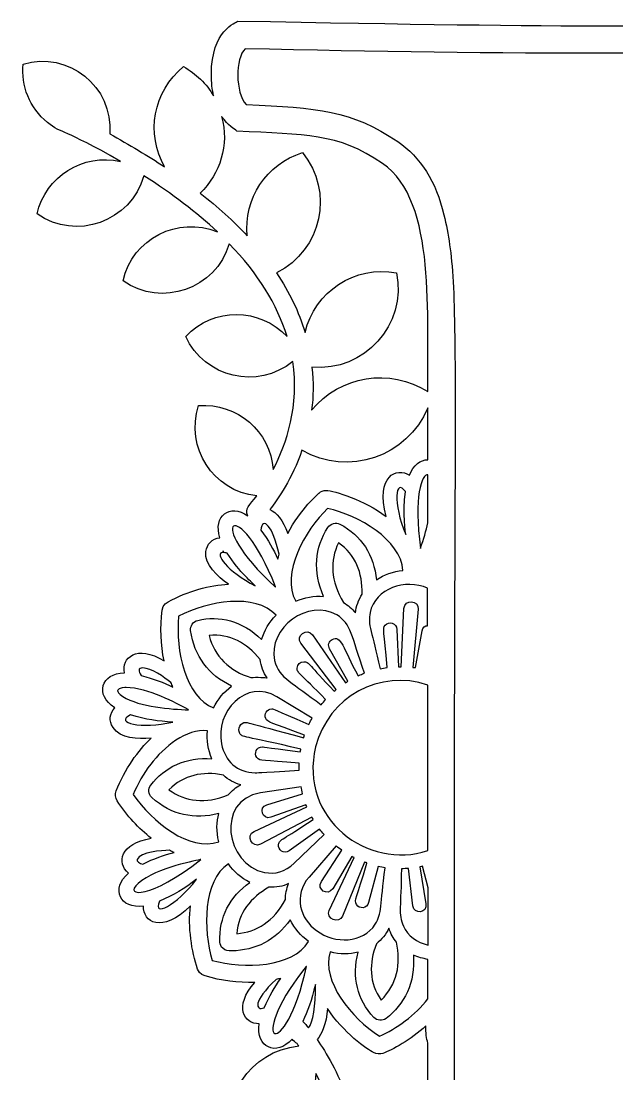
# Model space of a CAD drawing. Header units: millimetres. Extents: x -471 to 1551, y -2688 to 316.
# Drawn here: x 748.8 to 787.3, y -526.5 to -458.3 of the extents above; entities that cross this region are included whole.
import ezdxf

# ---------------------------------------------------------------- set-up
doc = ezdxf.new("R2010")
doc.units = ezdxf.units.MM
doc.header["$MEASUREMENT"] = 0
doc.layers.add('Layer 1', color=7, linetype='Continuous')

msp = doc.modelspace()

# ---------------------------------------------------------------- linework, layer by layer
at = {"layer": 'Layer 1', "color": 250}
for points, knots in [([(881.4824, -554.4514), (881.4824, -554.4514), (881.2981, -554.3407), (881.2981, -554.3407), (881.2981, -554.3407), (876.8565, -554.0643), (874.7924, -554.2117), (871.8989, -552.2397), (871.8989, -552.2397), (870.7747, -551.4657), (870.0375, -550.2493), (869.6137, -548.5169), (869.6137, -548.5169), (869.1714, -546.6555), (868.9502, -544.186), (868.9502, -541.1635), (868.9502, -541.1635), (869.1529, -477.9684), (868.4526, -476.0148), (869.6137, -471.2047), (869.6137, -471.2047), (870.0192, -469.4908), (870.7748, -468.2928), (871.8989, -467.5188), (871.8989, -467.5188), (874.8293, -465.5099), (876.9671, -465.6758), (881.3718, -465.4177), (881.3718, -465.4177), (881.4824, -465.2703), (882.9936, -464.57), (882.9936, -461.7871), (882.9936, -461.7871), (882.9936, -458.9305), (881.3902, -458.4698), (881.2796, -458.3592), (881.2796, -458.3592), (847.0005, -459.0042), (840.8082, -458.4513), (833.0493, -458.3592), (833.0493, -458.3592), (832.9387, -458.4698), (831.3353, -458.9305), (831.3353, -461.824), (831.3353, -461.824), (831.3353, -464.6805), (832.865, -465.2887), (832.9756, -465.4177), (832.9756, -465.4177), (837.325, -465.6757), (839.3706, -465.5099), (842.3931, -467.5371), (842.3931, -467.5371), (846.4108, -470.2463), (845.176, -477.5076), (845.3603, -502.0374), (845.3603, -502.0374), (845.3603, -502.0374), (826.6358, -502.0375), (826.6358, -502.0375), (826.6358, -502.0375), (825.2721, -499.7706), (822.268, -498.4437), (819.6142, -498.2225), (819.6142, -498.2225), (821.4756, -497.4669), (823.4107, -496.4901), (825.4564, -495.329), (825.4564, -495.329), (826.4147, -496.1031), (829.3635, -497.5221), (830.2481, -497.8724), (830.2481, -497.8724), (832.2938, -498.7201), (834.5975, -498.5358), (834.9477, -498.4621), (834.9477, -498.4621), (835.4637, -498.3515), (835.4084, -498.5174), (835.4453, -497.983), (835.4453, -497.983), (835.3716, -493.1729), (826.2305, -492.0671), (825.051, -494.168), (825.051, -494.168), (823.0237, -495.3475), (821.0702, -496.3243), (819.2272, -497.0799), (819.2272, -497.0799), (819.3562, -496.8587), (819.5221, -496.5639), (819.7249, -496.1953), (819.7249, -496.1953), (821.2914, -496.2321), (823.7425, -493.9653), (824.7009, -492.3619), (824.7009, -492.3619), (825.6224, -490.8323), (825.5671, -488.9709), (824.535, -487.1464), (824.535, -487.1464), (824.4982, -487.091), (824.4244, -487.0542), (824.3507, -487.0542), (824.3507, -487.0542), (822.3788, -487.1095), (820.5726, -487.8467), (819.5775, -489.5238), (819.5775, -489.5238), (818.6192, -491.1087), (817.7714, -494.2602), (818.6007, -495.5503), (818.6007, -495.5503), (817.8819, -496.656), (817.3843, -497.3563), (817.8451, -497.6143), (817.8451, -497.6143), (814.4356, -498.8491), (811.3763, -499.3283), (808.704, -499.0334), (808.704, -499.0334), (809.5333, -498.7201), (813.6431, -496.8772), (814.3066, -496.3796), (814.3066, -496.3796), (815.3202, -495.5686), (816.2417, -494.4997), (817.2922, -492.8779), (817.2922, -492.8779), (817.3475, -492.8042), (817.3475, -492.7121), (817.2922, -492.6383), (817.2922, -492.6383), (813.7353, -487.3674), (805.5525, -492.9885), (806.345, -497.8724), (806.345, -497.8724), (806.4003, -498.1672), (806.4925, -498.4253), (806.6215, -498.628), (806.6215, -498.628), (803.2488, -497.6512), (800.853, -495.2922), (799.4339, -492.2698), (799.4339, -492.2698), (800.6133, -492.7305), (805.4604, -492.2329), (806.6398, -492.0302), (806.6398, -492.0302), (809.349, -491.5878), (811.4868, -489.6528), (811.8001, -489.3026), (811.8001, -489.3026), (811.8001, -489.3026), (812.1134, -488.9893), (812.1134, -488.9893), (812.1134, -488.9893), (812.2977, -488.805), (812.0397, -488.5838), (811.9291, -488.3258), (811.9291, -488.3258), (808.5565, -483.0734), (800.042, -486.6119), (798.6966, -490.2609), (798.6966, -490.2609), (798.8625, -477.7288), (797.8305, -470.1726), (801.7191, -467.5004), (801.7191, -467.5004), (804.6678, -465.4731), (806.7504, -465.6574), (811.0998, -465.3994), (811.0998, -465.3994), (811.2104, -465.2704), (812.8322, -464.5332), (812.7769, -461.7503), (812.7769, -461.7503), (812.7216, -458.9121), (811.1366, -458.4514), (811.0261, -458.3408), (811.0261, -458.3408), (789.1502, -458.7462), (785.8512, -458.7646), (762.7958, -458.3408), (762.7958, -458.3408), (762.6852, -458.4514), (761.0818, -458.9121), (761.0818, -461.8056), (761.0818, -461.8056), (761.0818, -462.3032), (761.1371, -462.7823), (761.2293, -463.1878), (761.2293, -463.1878), (760.7685, -462.3953), (760.0867, -461.7319), (759.2757, -461.2896), (759.2757, -461.2896), (757.3038, -462.893), (756.843, -465.639), (758.0593, -467.7768), (758.0593, -467.7768), (756.972, -467.058), (755.7741, -466.3392), (754.5024, -465.6389), (754.5024, -465.6389), (754.742, -462.5796), (751.8301, -460.239), (748.8998, -461.1236), (748.8998, -461.1236), (748.7708, -462.5243), (749.3053, -463.9618), (750.4848, -464.9017), (750.4848, -464.9017), (751.4615, -465.6942), (751.4615, -465.2519), (755.2027, -467.4266), (755.2027, -467.4266), (752.7885, -466.8737), (750.3558, -468.3849), (749.8028, -470.8176), (749.8028, -470.8176), (752.3462, -472.5869), (755.8662, -471.3336), (756.714, -468.3481), (756.714, -468.3481), (758.5569, -469.5275), (760.1419, -470.7255), (761.4688, -471.9787), (761.4688, -471.9787), (758.9071, -470.9282), (755.9953, -472.4026), (755.3686, -475.1486), (755.3686, -475.1486), (757.875, -476.8994), (761.3583, -475.683), (762.2429, -472.7527), (762.2429, -472.7527), (764.1043, -474.6694), (765.3391, -476.6782), (765.9841, -478.7608), (765.9841, -478.7608), (764.2149, -476.8625), (761.2108, -476.8441), (759.4231, -478.7423), (759.4231, -478.7423), (760.6395, -481.4146), (764.0674, -482.2255), (766.3526, -480.3641), (766.3526, -480.3641), (766.7765, -483.2207), (765.9472, -485.6718), (765.081, -487.3489), (765.081, -487.3489), (764.8967, -484.8977), (762.7588, -483.0363), (760.2524, -483.2207), (760.2524, -483.2207), (759.3863, -485.9298), (761.1924, -488.7495), (764.0121, -489.0628), (764.0121, -489.0628), (763.5698, -489.671), (763.2012, -489.8922), (763.4408, -490.3529), (763.4408, -490.3529), (762.2797, -489.5236), (761.1739, -490.3714), (761.6347, -491.772), (761.6347, -491.772), (761.1187, -491.8273), (760.7869, -492.2143), (760.7316, -492.6566), (760.7316, -492.6566), (760.621, -493.5228), (761.4688, -494.2784), (762.1875, -494.776), (762.1875, -494.776), (760.9896, -494.8313), (759.5521, -495.2183), (758.2804, -495.9187), (758.2804, -495.9187), (758.262, -495.9371), (757.9303, -496.0661), (757.8934, -496.4531), (757.8934, -496.4531), (757.7644, -497.5589), (757.8013, -498.7015), (758.0224, -499.7336), (758.0224, -499.7336), (756.2532, -498.6463), (755.2396, -499.5493), (755.4607, -500.5077), (755.4607, -500.5077), (753.9495, -500.5261), (753.5072, -501.9452), (754.8341, -502.7745), (754.8341, -502.7745), (754.5023, -503.1247), (754.4286, -503.6223), (754.7235, -504.0462), (754.7235, -504.0462), (755.2026, -504.7833), (756.3084, -504.8018), (757.193, -504.7281), (757.193, -504.7281), (756.3453, -505.5206), (755.4791, -506.7553), (754.9262, -508.156), (754.9262, -508.156), (754.8525, -508.3587), (754.8709, -508.5984), (754.9815, -508.7827), (754.9815, -508.7827), (755.6081, -509.7594), (756.4006, -510.6072), (757.193, -511.2154), (757.193, -511.2154), (755.1842, -511.5287), (754.9262, -512.8372), (755.7187, -513.4638), (755.7187, -513.4638), (754.5576, -514.4774), (755.1657, -515.8228), (756.6954, -515.6016), (756.6954, -515.6016), (756.6401, -516.6153), (757.8565, -517.4446), (759.7363, -515.5832), (759.7363, -515.5832), (759.552, -516.9654), (759.81, -518.5135), (760.1786, -519.6746), (760.1786, -519.6746), (760.3076, -520.0432), (760.6578, -520.1169), (760.6762, -520.1169), (760.6762, -520.1169), (761.6899, -520.4302), (762.8325, -520.5777), (763.883, -520.5407), (763.883, -520.5407), (762.5192, -522.0888), (763.1827, -523.2499), (764.1779, -523.2131), (764.1779, -523.2131), (763.9383, -524.7427), (765.2836, -525.3693), (766.2973, -524.2083), (766.2973, -524.2083), (766.3894, -524.3189), (766.5, -524.4295), (766.629, -524.5032), (766.629, -524.5032), (766.6659, -524.5585), (766.7027, -524.5953), (766.7396, -524.6506), (766.7396, -524.6506), (763.5698, -524.9639), (761.5056, -528.1154), (762.4824, -531.1563), (762.4824, -531.1563), (765.3021, -531.359), (767.698, -529.2027), (767.8454, -526.4383), (767.8454, -526.4383), (768.8222, -528.3182), (769.799, -531.101), (769.3014, -534.3631), (769.3014, -534.3631), (766.7765, -532.2437), (762.9247, -533.1098), (761.5425, -536.1138), (761.5425, -536.1138), (763.5697, -538.2701), (766.9977, -538.1964), (768.9327, -535.9664), (768.9327, -535.9664), (768.2324, -538.3438), (766.8317, -540.6475), (764.6939, -542.8407), (764.6939, -542.8407), (763.754, -539.5418), (759.847, -538.1411), (757.0272, -540.1131), (757.0272, -540.1131), (757.7275, -543.2093), (761.1001, -544.868), (763.9752, -543.5594), (763.9752, -543.5594), (762.4639, -544.997), (760.6578, -546.3792), (758.5384, -547.7245), (758.5384, -547.7245), (757.6354, -544.3519), (753.6915, -542.9328), (750.8533, -544.9048), (750.8533, -544.9048), (751.4799, -547.7062), (754.3365, -549.3832), (757.0825, -548.6092), (757.0825, -548.6092), (755.9952, -549.2542), (754.8341, -549.8808), (753.5993, -550.489), (753.5993, -550.489), (751.2219, -551.0235), (749.6185, -553.235), (749.8397, -555.6677), (749.8397, -555.6677), (753.1386, -556.663), (756.3822, -554.009), (756.0689, -550.5812), (756.0689, -550.5812), (756.0689, -550.5812), (756.0689, -550.5812), (756.0689, -550.5812), (756.0689, -550.5812), (757.5248, -549.7887), (758.8702, -548.9778), (760.1234, -548.1485), (760.1234, -548.1485), (758.6674, -550.5443), (759.1651, -553.6773), (761.3766, -555.4834), (761.3766, -555.4834), (761.4872, -555.4281), (761.5978, -555.3544), (761.7084, -555.2991), (761.7084, -555.2991), (760.7685, -556.7367), (760.7316, -559.9619), (762.5193, -561.2335), (762.5193, -561.2335), (762.5193, -561.2335), (762.7589, -561.3993), (762.7589, -561.3993), (762.7589, -561.3993), (796.9275, -560.7543), (802.7696, -561.3072), (811.063, -561.3993), (811.063, -561.3993), (811.1736, -561.2703), (812.8322, -560.6253), (812.7769, -557.8424), (812.7769, -557.8424), (812.7216, -555.0964), (811.2103, -554.4697), (811.0998, -554.3407), (811.0998, -554.3407), (806.6582, -554.0643), (804.6494, -554.2301), (801.7376, -552.2397), (801.7376, -552.2397), (797.5172, -549.3463), (798.9179, -541.4031), (798.7151, -511.326), (798.7151, -511.326), (798.7151, -511.326), (813.8088, -511.326), (813.8088, -511.326), (813.8088, -511.326), (816.2784, -514.8276), (818.2872, -516.818), (822.268, -517.2235), (822.268, -517.2235), (822.3049, -517.2235), (822.3417, -517.2235), (822.3787, -517.205), (822.3787, -517.205), (822.5445, -517.1313), (823.7424, -514.4037), (821.8442, -511.326), (821.8442, -511.326), (821.8442, -511.326), (845.3788, -511.326), (845.3788, -511.326), (845.3788, -511.326), (845.1761, -542.8037), (846.4846, -549.4937), (842.4116, -552.2397), (842.4116, -552.2397), (839.426, -554.2486), (837.1592, -554.1564), (832.9757, -554.3591), (832.9757, -554.3591), (832.865, -554.5066), (831.3539, -555.2253), (831.3539, -557.9161), (831.3539, -557.9161), (831.3539, -560.6989), (832.8835, -561.2703), (833.0126, -561.4177), (833.0126, -561.4177), (867.1811, -560.7727), (873.4103, -561.3256), (881.2981, -561.4177), (881.2981, -561.4177), (881.4088, -561.3071), (883.0121, -560.8833), (883.0121, -557.8792), (883.0121, -557.8792), (882.9936, -556.1653), (882.496, -555.0227), (881.4824, -554.4514)], [0, 0, 0, 0, 0.007874, 0.007874, 0.007874, 0.007874, 0.015748, 0.015748, 0.015748, 0.015748, 0.023622, 0.023622, 0.023622, 0.023622, 0.0314961, 0.0314961, 0.0314961, 0.0314961, 0.0393701, 0.0393701, 0.0393701, 0.0393701, 0.0472441, 0.0472441, 0.0472441, 0.0472441, 0.0551181, 0.0551181, 0.0551181, 0.0551181, 0.0629921, 0.0629921, 0.0629921, 0.0629921, 0.0708661, 0.0708661, 0.0708661, 0.0708661, 0.0787402, 0.0787402, 0.0787402, 0.0787402, 0.0866142, 0.0866142, 0.0866142, 0.0866142, 0.0944882, 0.0944882, 0.0944882, 0.0944882, 0.1023622, 0.1023622, 0.1023622, 0.1023622, 0.1102362, 0.1102362, 0.1102362, 0.1102362, 0.1181102, 0.1181102, 0.1181102, 0.1181102, 0.1259843, 0.1259843, 0.1259843, 0.1259843, 0.1338583, 0.1338583, 0.1338583, 0.1338583, 0.1417323, 0.1417323, 0.1417323, 0.1417323, 0.1496063, 0.1496063, 0.1496063, 0.1496063, 0.1574803, 0.1574803, 0.1574803, 0.1574803, 0.1653543, 0.1653543, 0.1653543, 0.1653543, 0.1732283, 0.1732283, 0.1732283, 0.1732283, 0.1811024, 0.1811024, 0.1811024, 0.1811024, 0.1889764, 0.1889764, 0.1889764, 0.1889764, 0.1968504, 0.1968504, 0.1968504, 0.1968504, 0.2047244, 0.2047244, 0.2047244, 0.2047244, 0.2125984, 0.2125984, 0.2125984, 0.2125984, 0.2204724, 0.2204724, 0.2204724, 0.2204724, 0.2283465, 0.2283465, 0.2283465, 0.2283465, 0.2362205, 0.2362205, 0.2362205, 0.2362205, 0.2440945, 0.2440945, 0.2440945, 0.2440945, 0.2519685, 0.2519685, 0.2519685, 0.2519685, 0.2598425, 0.2598425, 0.2598425, 0.2598425, 0.2677165, 0.2677165, 0.2677165, 0.2677165, 0.2755906, 0.2755906, 0.2755906, 0.2755906, 0.2834646, 0.2834646, 0.2834646, 0.2834646, 0.2913386, 0.2913386, 0.2913386, 0.2913386, 0.2992126, 0.2992126, 0.2992126, 0.2992126, 0.3070866, 0.3070866, 0.3070866, 0.3070866, 0.3149606, 0.3149606, 0.3149606, 0.3149606, 0.3228346, 0.3228346, 0.3228346, 0.3228346, 0.3307087, 0.3307087, 0.3307087, 0.3307087, 0.3385827, 0.3385827, 0.3385827, 0.3385827, 0.3464567, 0.3464567, 0.3464567, 0.3464567, 0.3543307, 0.3543307, 0.3543307, 0.3543307, 0.3622047, 0.3622047, 0.3622047, 0.3622047, 0.3700787, 0.3700787, 0.3700787, 0.3700787, 0.3779528, 0.3779528, 0.3779528, 0.3779528, 0.3858268, 0.3858268, 0.3858268, 0.3858268, 0.3937008, 0.3937008, 0.3937008, 0.3937008, 0.4015748, 0.4015748, 0.4015748, 0.4015748, 0.4094488, 0.4094488, 0.4094488, 0.4094488, 0.4173228, 0.4173228, 0.4173228, 0.4173228, 0.4251969, 0.4251969, 0.4251969, 0.4251969, 0.4330709, 0.4330709, 0.4330709, 0.4330709, 0.4409449, 0.4409449, 0.4409449, 0.4409449, 0.4488189, 0.4488189, 0.4488189, 0.4488189, 0.4566929, 0.4566929, 0.4566929, 0.4566929, 0.4645669, 0.4645669, 0.4645669, 0.4645669, 0.4724409, 0.4724409, 0.4724409, 0.4724409, 0.480315, 0.480315, 0.480315, 0.480315, 0.488189, 0.488189, 0.488189, 0.488189, 0.496063, 0.496063, 0.496063, 0.496063, 0.503937, 0.503937, 0.503937, 0.503937, 0.511811, 0.511811, 0.511811, 0.511811, 0.519685, 0.519685, 0.519685, 0.519685, 0.5275591, 0.5275591, 0.5275591, 0.5275591, 0.5354331, 0.5354331, 0.5354331, 0.5354331, 0.5433071, 0.5433071, 0.5433071, 0.5433071, 0.5511811, 0.5511811, 0.5511811, 0.5511811, 0.5590551, 0.5590551, 0.5590551, 0.5590551, 0.5669291, 0.5669291, 0.5669291, 0.5669291, 0.5748031, 0.5748031, 0.5748031, 0.5748031, 0.5826772, 0.5826772, 0.5826772, 0.5826772, 0.5905512, 0.5905512, 0.5905512, 0.5905512, 0.5984252, 0.5984252, 0.5984252, 0.5984252, 0.6062992, 0.6062992, 0.6062992, 0.6062992, 0.6141732, 0.6141732, 0.6141732, 0.6141732, 0.6220472, 0.6220472, 0.6220472, 0.6220472, 0.6299213, 0.6299213, 0.6299213, 0.6299213, 0.6377953, 0.6377953, 0.6377953, 0.6377953, 0.6456693, 0.6456693, 0.6456693, 0.6456693, 0.6535433, 0.6535433, 0.6535433, 0.6535433, 0.6614173, 0.6614173, 0.6614173, 0.6614173, 0.6692913, 0.6692913, 0.6692913, 0.6692913, 0.6771654, 0.6771654, 0.6771654, 0.6771654, 0.6850394, 0.6850394, 0.6850394, 0.6850394, 0.6929134, 0.6929134, 0.6929134, 0.6929134, 0.7007874, 0.7007874, 0.7007874, 0.7007874, 0.7086614, 0.7086614, 0.7086614, 0.7086614, 0.7165354, 0.7165354, 0.7165354, 0.7165354, 0.7244094, 0.7244094, 0.7244094, 0.7244094, 0.7322835, 0.7322835, 0.7322835, 0.7322835, 0.7401575, 0.7401575, 0.7401575, 0.7401575, 0.7480315, 0.7480315, 0.7480315, 0.7480315, 0.7559055, 0.7559055, 0.7559055, 0.7559055, 0.7637795, 0.7637795, 0.7637795, 0.7637795, 0.7716535, 0.7716535, 0.7716535, 0.7716535, 0.7795276, 0.7795276, 0.7795276, 0.7795276, 0.7874016, 0.7874016, 0.7874016, 0.7874016, 0.7952756, 0.7952756, 0.7952756, 0.7952756, 0.8031496, 0.8031496, 0.8031496, 0.8031496, 0.8110236, 0.8110236, 0.8110236, 0.8110236, 0.8188976, 0.8188976, 0.8188976, 0.8188976, 0.8267717, 0.8267717, 0.8267717, 0.8267717, 0.8346457, 0.8346457, 0.8346457, 0.8346457, 0.8425197, 0.8425197, 0.8425197, 0.8425197, 0.8503937, 0.8503937, 0.8503937, 0.8503937, 0.8582677, 0.8582677, 0.8582677, 0.8582677, 0.8661417, 0.8661417, 0.8661417, 0.8661417, 0.8740157, 0.8740157, 0.8740157, 0.8740157, 0.8818898, 0.8818898, 0.8818898, 0.8818898, 0.8897638, 0.8897638, 0.8897638, 0.8897638, 0.8976378, 0.8976378, 0.8976378, 0.8976378, 0.9055118, 0.9055118, 0.9055118, 0.9055118, 0.9133858, 0.9133858, 0.9133858, 0.9133858, 0.9212598, 0.9212598, 0.9212598, 0.9212598, 0.9291339, 0.9291339, 0.9291339, 0.9291339, 0.9370079, 0.9370079, 0.9370079, 0.9370079, 0.9448819, 0.9448819, 0.9448819, 0.9448819, 0.9527559, 0.9527559, 0.9527559, 0.9527559, 0.9606299, 0.9606299, 0.9606299, 0.9606299, 0.9685039, 0.9685039, 0.9685039, 0.9685039, 0.976378, 0.976378, 0.976378, 0.976378, 0.984252, 0.984252, 0.984252, 0.984252, 1, 1, 1, 1]), ([(880.7821, -559.6669), (865.0432, -559.2799), (850.5206, -559.2615), (833.5654, -559.6669), (833.5654, -559.6669), (832.8834, -558.9482), (832.865, -556.8656), (833.6022, -556.0548), (833.6022, -556.0548), (837.8779, -555.8704), (840.2553, -555.7414), (843.333, -553.6773), (843.333, -553.6773), (848.4196, -550.2494), (846.8531, -543.3567), (847.0742, -509.5937), (847.0742, -509.5937), (847.0742, -509.5937), (796.9457, -509.5937), (796.9457, -509.5937), (796.9457, -509.5937), (797.1484, -539.4865), (796.4481, -543.9649), (797.7013, -548.9409), (797.7013, -548.9409), (798.2358, -551.0787), (799.2494, -552.6637), (800.7238, -553.6773), (800.7238, -553.6773), (803.6725, -555.7045), (805.9394, -555.8704), (810.4547, -556.0731), (810.4547, -556.0731), (811.1734, -556.8103), (811.2471, -558.9482), (810.4915, -559.6853), (810.4915, -559.6853), (794.4025, -559.2983), (779.9905, -559.2799), (763.2932, -559.6853), (763.2932, -559.6853), (762.5929, -558.9297), (762.6113, -556.7366), (763.2932, -556.0731), (763.2932, -556.0731), (767.6979, -555.8888), (770.1306, -555.7414), (773.1162, -553.6773), (773.1162, -553.6773), (774.5906, -552.6637), (775.5858, -551.0787), (776.1019, -548.9777), (776.1019, -548.9777), (776.581, -547.0242), (776.8206, -544.3888), (776.8206, -541.2004), (776.8206, -541.2004), (776.5995, -478.1896), (777.3551, -476.107), (776.1203, -470.873), (776.1203, -470.873), (775.6227, -468.7351), (774.6091, -467.1318), (773.1347, -466.1366), (773.1347, -466.1366), (770.1675, -464.1093), (767.9191, -463.9435), (763.3302, -463.7407), (763.3302, -463.7407), (762.6114, -462.9851), (762.6298, -460.7367), (763.2749, -460.1285), (763.2749, -460.1285), (780.0827, -460.534), (794.5315, -460.5155), (810.5284, -460.1285), (810.5284, -460.1285), (811.1366, -460.6999), (811.3025, -462.893), (810.4547, -463.7407), (810.4547, -463.7407), (806.1791, -463.925), (803.7832, -464.0356), (800.7239, -466.1366), (800.7239, -466.1366), (795.7295, -469.5645), (797.1669, -476.7336), (796.9642, -503.8067), (796.9642, -503.8067), (796.9642, -503.8067), (847.0928, -503.8068), (847.0928, -503.8068), (847.0928, -503.8068), (846.8901, -477.3234), (848.4012, -469.5277), (843.3516, -466.1367), (843.3516, -466.1367), (840.2185, -464.0356), (837.8227, -463.9251), (833.6023, -463.7593), (833.6023, -463.7593), (832.8835, -463.0036), (832.902, -460.7552), (833.547, -460.1471), (833.547, -460.1471), (850.2626, -460.5525), (864.6009, -460.5341), (880.8005, -460.1471), (880.8005, -460.1471), (881.4087, -460.7184), (881.4825, -462.9115), (880.7084, -463.7593), (880.7084, -463.7593), (876.3221, -463.9436), (873.9263, -464.091), (870.9222, -466.1551), (870.9222, -466.1551), (869.4478, -467.1687), (868.4527, -468.7537), (867.9366, -470.8547), (867.9366, -470.8547), (867.4574, -472.8266), (867.2178, -475.4436), (867.2178, -478.632), (867.2178, -478.632), (867.439, -541.6613), (866.6834, -543.7438), (867.9181, -548.9594), (867.9181, -548.9594), (868.4158, -551.0972), (869.4294, -552.7006), (870.9038, -553.6958), (870.9038, -553.6958), (873.9263, -555.7599), (876.3774, -555.9074), (880.7452, -556.0917), (880.7452, -556.0917), (881.4271, -556.6629), (881.4271, -559.0403), (880.7821, -559.6669)], [0, 0, 0, 0, 0.0277778, 0.0277778, 0.0277778, 0.0277778, 0.0555556, 0.0555556, 0.0555556, 0.0555556, 0.0833333, 0.0833333, 0.0833333, 0.0833333, 0.1111111, 0.1111111, 0.1111111, 0.1111111, 0.1388889, 0.1388889, 0.1388889, 0.1388889, 0.1666667, 0.1666667, 0.1666667, 0.1666667, 0.1944444, 0.1944444, 0.1944444, 0.1944444, 0.2222222, 0.2222222, 0.2222222, 0.2222222, 0.25, 0.25, 0.25, 0.25, 0.2777778, 0.2777778, 0.2777778, 0.2777778, 0.3055556, 0.3055556, 0.3055556, 0.3055556, 0.3333333, 0.3333333, 0.3333333, 0.3333333, 0.3611111, 0.3611111, 0.3611111, 0.3611111, 0.3888889, 0.3888889, 0.3888889, 0.3888889, 0.4166667, 0.4166667, 0.4166667, 0.4166667, 0.4444444, 0.4444444, 0.4444444, 0.4444444, 0.4722222, 0.4722222, 0.4722222, 0.4722222, 0.5, 0.5, 0.5, 0.5, 0.5277778, 0.5277778, 0.5277778, 0.5277778, 0.5555556, 0.5555556, 0.5555556, 0.5555556, 0.5833333, 0.5833333, 0.5833333, 0.5833333, 0.6111111, 0.6111111, 0.6111111, 0.6111111, 0.6388889, 0.6388889, 0.6388889, 0.6388889, 0.6666667, 0.6666667, 0.6666667, 0.6666667, 0.6944444, 0.6944444, 0.6944444, 0.6944444, 0.7222222, 0.7222222, 0.7222222, 0.7222222, 0.75, 0.75, 0.75, 0.75, 0.7777778, 0.7777778, 0.7777778, 0.7777778, 0.8055556, 0.8055556, 0.8055556, 0.8055556, 0.8333333, 0.8333333, 0.8333333, 0.8333333, 0.8611111, 0.8611111, 0.8611111, 0.8611111, 0.8888889, 0.8888889, 0.8888889, 0.8888889, 0.9166667, 0.9166667, 0.9166667, 0.9166667, 0.9444444, 0.9444444, 0.9444444, 0.9444444, 1, 1, 1, 1]), ([(765.3021, -474.6326), (768.2324, -473.1583), (769.0249, -469.3802), (766.9792, -466.8554), (766.9792, -466.8554), (764.6386, -467.5741), (763.1642, -469.841), (763.4039, -472.2368), (763.4039, -472.2368), (762.5192, -471.2969), (761.5056, -470.3754), (760.363, -469.4723), (760.363, -469.4723), (761.6531, -468.2191), (762.2428, -466.3577), (761.7452, -464.5147), (761.7452, -464.5147), (762.1507, -465.1045), (762.593, -465.344), (762.722, -465.4547), (762.722, -465.4547), (767.1636, -465.7127), (769.2092, -465.5468), (772.158, -467.5557), (772.158, -467.5557), (775.7149, -469.9884), (774.9777, -477.6367), (775.0883, -482.3178), (775.0883, -482.3178), (772.6188, -480.7512), (769.3936, -481.2857), (767.569, -483.5157), (767.569, -483.5157), (767.6796, -482.6495), (767.698, -481.728), (767.5875, -480.7328), (767.5875, -480.7328), (770.997, -481.0462), (773.7245, -477.9868), (773.0611, -474.6326), (773.0611, -474.6326), (770.3519, -474.1166), (767.7533, -475.849), (767.1452, -478.4844), (767.1452, -478.4844), (766.7396, -477.1575), (766.1314, -475.8859), (765.3021, -474.6326)], [0, 0, 0, 0, 0.0769231, 0.0769231, 0.0769231, 0.0769231, 0.1538462, 0.1538462, 0.1538462, 0.1538462, 0.2307692, 0.2307692, 0.2307692, 0.2307692, 0.3076923, 0.3076923, 0.3076923, 0.3076923, 0.3846154, 0.3846154, 0.3846154, 0.3846154, 0.4615385, 0.4615385, 0.4615385, 0.4615385, 0.5384615, 0.5384615, 0.5384615, 0.5384615, 0.6153846, 0.6153846, 0.6153846, 0.6153846, 0.6923077, 0.6923077, 0.6923077, 0.6923077, 0.7692308, 0.7692308, 0.7692308, 0.7692308, 0.8461538, 0.8461538, 0.8461538, 0.8461538, 1, 1, 1, 1]), ([(766.9423, -486.1143), (769.9464, -487.8282), (773.7429, -486.5381), (775.0882, -483.3683), (775.0882, -483.3683), (775.0882, -483.3683), (775.0882, -486.7224), (775.0882, -486.7224), (775.0882, -486.7224), (774.6275, -486.7224), (774.1483, -487.0542), (773.8903, -487.7177), (773.8903, -487.7177), (773.0794, -487.1832), (771.6972, -487.7545), (772.3791, -490.39), (772.3791, -490.39), (770.9968, -489.3395), (769.0249, -488.7129), (768.5088, -488.7129), (768.5088, -488.7129), (768.3245, -488.7129), (768.1587, -488.7682), (768.0481, -488.8787), (768.0481, -488.8787), (768.0296, -488.8972), (766.8317, -489.9292), (766.0208, -491.4958), (766.0208, -491.4958), (765.726, -490.6111), (765.2836, -490.132), (764.8597, -489.9477), (764.8597, -489.9477), (765.3943, -489.2842), (766.2973, -487.9388), (766.9423, -486.1143)], [0, 0, 0, 0, 0.1, 0.1, 0.1, 0.1, 0.2, 0.2, 0.2, 0.2, 0.3, 0.3, 0.3, 0.3, 0.4, 0.4, 0.4, 0.4, 0.5, 0.5, 0.5, 0.5, 0.6, 0.6, 0.6, 0.6, 0.7, 0.7, 0.7, 0.7, 0.8, 0.8, 0.8, 0.8, 1, 1, 1, 1]), ([(774.609, -492.4541), (774.609, -492.4725), (774.609, -492.4725), (774.609, -492.4541), (774.609, -492.4541), (774.1482, -489.1552), (774.7012, -487.5887), (775.0882, -487.6992), (775.0882, -487.6992), (775.0882, -487.6992), (775.0882, -490.7954), (775.0882, -490.7954), (775.0882, -490.7954), (774.9776, -491.3115), (774.8118, -491.8643), (774.609, -492.4541)], [0, 0, 0, 0, 0.2, 0.2, 0.2, 0.2, 0.4, 0.4, 0.4, 0.4, 0.6, 0.6, 0.6, 0.6, 1, 1, 1, 1]), ([(773.6507, -491.5695), (772.8029, -489.5238), (772.9872, -487.8467), (773.6322, -488.7866), (773.6322, -488.7866), (773.4295, -490.261), (773.6507, -491.4221), (773.6507, -491.5695)], [0, 0, 0, 0, 0.3333333, 0.3333333, 0.3333333, 0.3333333, 1, 1, 1, 1]), ([(765.2284, -494.9421), (765.2284, -494.9421), (765.2284, -494.9606), (765.2284, -494.9606), (765.2284, -494.9606), (760.3814, -490.5558), (762.8509, -488.8603), (765.2284, -494.9421)], [0, 0, 0, 0, 0.3333333, 0.3333333, 0.3333333, 0.3333333, 1, 1, 1, 1]), ([(765.468, -492.8411), (765.4311, -492.9701), (765.4126, -493.0438), (765.3758, -493.1544), (765.3758, -493.1544), (765.0993, -492.5462), (764.7676, -491.9012), (764.2885, -491.2745), (764.2885, -491.2745), (764.3806, -490.3531), (765.0625, -490.9797), (765.468, -492.8411)], [0, 0, 0, 0, 0.25, 0.25, 0.25, 0.25, 0.5, 0.5, 0.5, 0.5, 1, 1, 1, 1]), ([(773.4664, -493.8916), (772.8582, -493.9469), (772.25, -494.1496), (771.7525, -494.4998), (771.7525, -494.4998), (771.605, -492.8964), (770.7941, -491.6248), (769.3934, -490.8876), (769.3934, -490.8876), (769.1354, -490.7586), (768.7853, -490.8508), (768.6194, -491.1088), (768.6194, -491.1088), (767.79, -492.3804), (767.6241, -493.9838), (768.3429, -495.5687), (768.3429, -495.5687), (767.7163, -495.5134), (767.1081, -495.6424), (766.5368, -495.882), (766.5368, -495.882), (765.5416, -494.0943), (767.145, -491.2931), (768.6009, -489.874), (768.6009, -489.874), (770.573, -490.3163), (773.3559, -491.8828), (773.4664, -493.8916)], [0, 0, 0, 0, 0.125, 0.125, 0.125, 0.125, 0.25, 0.25, 0.25, 0.25, 0.375, 0.375, 0.375, 0.375, 0.5, 0.5, 0.5, 0.5, 0.625, 0.625, 0.625, 0.625, 0.75, 0.75, 0.75, 0.75, 1, 1, 1, 1]), ([(770.831, -495.4213), (770.6098, -495.7714), (770.444, -496.1953), (770.4071, -496.6376), (770.4071, -496.6376), (770.186, -496.3612), (769.928, -496.14), (769.6331, -495.9557), (769.6331, -495.9557), (768.7853, -494.5919), (768.7484, -493.2465), (769.3013, -492.1039), (769.3013, -492.1039), (770.4071, -492.8595), (770.8678, -494.039), (770.831, -495.4213)], [0, 0, 0, 0, 0.2, 0.2, 0.2, 0.2, 0.4, 0.4, 0.4, 0.4, 0.6, 0.6, 0.6, 0.6, 1, 1, 1, 1]), ([(761.8373, -492.7305), (761.8373, -492.7305), (761.8373, -492.6199), (761.8373, -492.6199), (761.8373, -492.6199), (761.8373, -492.6199), (761.8373, -492.6199), (761.8373, -492.6199), (761.8373, -492.6199), (761.8373, -492.6199), (761.8373, -492.7305), (761.8373, -492.7305), (761.8373, -492.7305), (761.9295, -492.7305), (762.0216, -492.749), (762.1138, -492.7674), (762.1138, -492.7674), (762.8879, -494.0022), (763.8093, -494.7578), (763.9199, -494.8868), (763.9199, -494.8868), (762.0953, -493.9285), (761.2476, -492.7674), (761.8373, -492.7305)], [0, 0, 0, 0, 0.1428571, 0.1428571, 0.1428571, 0.1428571, 0.2857143, 0.2857143, 0.2857143, 0.2857143, 0.4285714, 0.4285714, 0.4285714, 0.4285714, 0.5714286, 0.5714286, 0.5714286, 0.5714286, 0.7142857, 0.7142857, 0.7142857, 0.7142857, 1, 1, 1, 1]), ([(774.7196, -497.7987), (774.7196, -497.7987), (774.2773, -500.1761), (774.2773, -500.1761), (774.2773, -500.1761), (774.2589, -500.1761), (774.093, -500.1576), (774.1115, -500.1576), (774.1115, -500.1576), (774.1115, -500.1576), (774.4616, -496.398), (774.4616, -496.398), (774.4616, -496.398), (774.5169, -495.8082), (773.5585, -495.7345), (773.5402, -496.3427), (773.5402, -496.3427), (773.5402, -496.3427), (773.3559, -500.1208), (773.3559, -500.1208), (773.3559, -500.1208), (773.319, -500.1208), (773.2452, -500.1208), (773.19, -500.1208), (773.19, -500.1208), (773.19, -500.1208), (773.0794, -497.7065), (773.0794, -497.7065), (773.0794, -497.7065), (773.0609, -497.301), (772.5634, -497.1352), (772.3238, -497.43), (772.3238, -497.43), (772.1211, -497.688), (772.2685, -497.7618), (772.4528, -500.1761), (772.4528, -500.1761), (772.2869, -500.1945), (772.1395, -500.2129), (771.992, -500.2498), (771.992, -500.2498), (771.476, -497.8539), (771.1811, -497.4116), (771.347, -496.6007), (771.347, -496.6007), (771.6788, -495.0341), (773.6322, -494.4076), (775.0698, -495.0341), (775.0698, -495.0341), (775.0698, -495.0341), (775.0698, -497.4668), (775.0698, -497.4668), (775.0698, -497.4668), (774.9223, -497.4485), (774.7565, -497.5591), (774.7196, -497.7987)], [0, 0, 0, 0, 0.0666667, 0.0666667, 0.0666667, 0.0666667, 0.1333333, 0.1333333, 0.1333333, 0.1333333, 0.2, 0.2, 0.2, 0.2, 0.2666667, 0.2666667, 0.2666667, 0.2666667, 0.3333333, 0.3333333, 0.3333333, 0.3333333, 0.4, 0.4, 0.4, 0.4, 0.4666667, 0.4666667, 0.4666667, 0.4666667, 0.5333333, 0.5333333, 0.5333333, 0.5333333, 0.6, 0.6, 0.6, 0.6, 0.6666667, 0.6666667, 0.6666667, 0.6666667, 0.7333333, 0.7333333, 0.7333333, 0.7333333, 0.8, 0.8, 0.8, 0.8, 0.8666667, 0.8666667, 0.8666667, 0.8666667, 1, 1, 1, 1]), ([(758.9623, -496.8403), (760.8605, -495.882), (763.9014, -495.3107), (765.2653, -496.785), (765.2653, -496.785), (764.8229, -497.2458), (764.5096, -497.7618), (764.3253, -498.3516), (764.3253, -498.3516), (763.0905, -497.1352), (761.5793, -496.785), (760.1971, -497.1168), (760.1971, -497.1168), (759.9022, -497.1905), (759.6995, -497.4854), (759.7363, -497.7803), (759.7363, -497.7803), (759.9759, -499.4205), (760.8974, -500.6553), (762.3902, -501.3741), (762.3902, -501.3741), (761.8742, -501.7427), (761.5055, -502.2218), (761.2107, -502.7747), (761.2107, -502.7747), (759.4414, -502.0744), (758.7411, -499.1256), (758.9623, -496.8403)], [0, 0, 0, 0, 0.125, 0.125, 0.125, 0.125, 0.25, 0.25, 0.25, 0.25, 0.375, 0.375, 0.375, 0.375, 0.5, 0.5, 0.5, 0.5, 0.625, 0.625, 0.625, 0.625, 0.75, 0.75, 0.75, 0.75, 1, 1, 1, 1]), ([(769.1907, -496.7666), (770.1491, -497.338), (770.1122, -498.112), (770.9968, -500.5263), (770.9968, -500.5263), (770.7572, -500.6184), (770.8125, -500.6), (770.573, -500.7106), (770.573, -500.7106), (769.5778, -498.886), (769.4857, -498.0383), (768.8959, -498.3516), (768.8959, -498.3516), (768.6747, -498.4622), (768.601, -498.7386), (768.73, -498.9597), (768.73, -498.9597), (768.73, -498.9597), (769.9095, -501.0608), (769.9095, -501.0608), (769.9095, -501.0608), (769.8542, -501.0976), (769.8911, -501.0792), (769.7621, -501.1529), (769.7621, -501.1529), (769.7621, -501.1529), (767.6242, -498.0567), (767.6242, -498.0567), (767.6242, -498.0567), (767.2924, -497.5591), (766.5, -498.112), (766.8686, -498.5912), (766.8686, -498.5912), (766.8686, -498.5912), (769.1539, -501.5952), (769.1539, -501.5952), (769.1539, -501.5952), (769.1171, -501.6321), (769.0617, -501.6689), (769.0249, -501.7058), (769.0249, -501.7058), (767.3847, -499.9919), (767.4031, -499.7891), (767.053, -499.7891), (767.053, -499.7891), (766.8318, -499.7891), (766.6291, -499.955), (766.6291, -500.213), (766.6291, -500.213), (766.6291, -500.5447), (766.8318, -500.5447), (768.472, -502.2402), (768.472, -502.2402), (768.3799, -502.3508), (768.2877, -502.4614), (768.1772, -502.5904), (768.1772, -502.5904), (766.3895, -501.1344), (765.4496, -500.8948), (765.1732, -499.7154), (765.1732, -499.7154), (764.7123, -497.596), (767.3847, -495.6793), (769.1907, -496.7666)], [0, 0, 0, 0, 0.0588235, 0.0588235, 0.0588235, 0.0588235, 0.1176471, 0.1176471, 0.1176471, 0.1176471, 0.1764706, 0.1764706, 0.1764706, 0.1764706, 0.2352941, 0.2352941, 0.2352941, 0.2352941, 0.2941176, 0.2941176, 0.2941176, 0.2941176, 0.3529412, 0.3529412, 0.3529412, 0.3529412, 0.4117647, 0.4117647, 0.4117647, 0.4117647, 0.4705882, 0.4705882, 0.4705882, 0.4705882, 0.5294118, 0.5294118, 0.5294118, 0.5294118, 0.5882353, 0.5882353, 0.5882353, 0.5882353, 0.6470588, 0.6470588, 0.6470588, 0.6470588, 0.7058824, 0.7058824, 0.7058824, 0.7058824, 0.7647059, 0.7647059, 0.7647059, 0.7647059, 0.8235294, 0.8235294, 0.8235294, 0.8235294, 0.8823529, 0.8823529, 0.8823529, 0.8823529, 1, 1, 1, 1]), ([(760.9343, -498.0936), (762.2797, -497.9646), (763.367, -498.5727), (764.2332, -499.6417), (764.2332, -499.6417), (764.2885, -500.084), (764.4359, -500.4894), (764.6939, -500.8396), (764.6939, -500.8396), (764.6202, -500.8211), (763.9936, -500.7659), (763.6435, -500.8211), (763.6435, -500.8211), (762.2612, -500.3788), (761.266, -499.4574), (760.9343, -498.0936)], [0, 0, 0, 0, 0.2, 0.2, 0.2, 0.2, 0.4, 0.4, 0.4, 0.4, 0.6, 0.6, 0.6, 0.6, 1, 1, 1, 1]), ([(756.6586, -500.1945), (757.193, -500.1945), (758.0408, -500.8027), (758.4647, -501.1344), (758.4647, -501.1344), (758.5015, -501.2266), (758.5568, -501.3371), (758.5937, -501.4293), (758.5937, -501.4293), (758.0039, -501.1528), (757.3404, -500.8764), (756.548, -500.6921), (756.548, -500.6921), (756.3637, -500.3973), (756.3084, -500.1945), (756.6586, -500.1945)], [0, 0, 0, 0, 0.2, 0.2, 0.2, 0.2, 0.4, 0.4, 0.4, 0.4, 0.6, 0.6, 0.6, 0.6, 1, 1, 1, 1]), ([(767.827, -505.2996), (768.6563, -502.0375), (772.0105, -500.2498), (775.0882, -501.3003), (775.0882, -501.3003), (775.0882, -501.3003), (775.0882, -512.0079), (775.0882, -512.0079), (775.0882, -512.0079), (771.218, -513.3165), (766.7027, -509.9622), (767.827, -505.2996)], [0, 0, 0, 0, 0.25, 0.25, 0.25, 0.25, 0.5, 0.5, 0.5, 0.5, 1, 1, 1, 1]), ([(765.3205, -502.0559), (765.3205, -502.0559), (767.6057, -503.4382), (767.6057, -503.4382), (767.6057, -503.4382), (767.532, -503.5488), (767.4583, -503.6962), (767.3846, -503.8436), (767.3846, -503.8436), (765.0256, -502.8484), (765.1546, -502.8484), (764.9887, -502.8484), (764.9887, -502.8484), (764.657, -502.8484), (764.4727, -503.1802), (764.6017, -503.4565), (764.6017, -503.4565), (764.7307, -503.7514), (764.8597, -503.6592), (767.1081, -504.5439), (767.1081, -504.5439), (767.0528, -504.6729), (767.0528, -504.6913), (767.0528, -504.7097), (767.0528, -504.7097), (763.201, -503.6776), (763.4222, -503.7145), (763.3116, -503.7145), (763.3116, -503.7145), (762.9799, -503.7145), (762.7219, -504.1199), (762.9246, -504.4333), (762.9246, -504.4333), (763.0905, -504.7097), (763.0536, -504.5439), (766.8686, -505.4469), (766.8686, -505.4469), (766.8501, -505.5206), (766.8686, -505.5022), (766.8317, -505.6127), (766.8317, -505.6127), (764.3253, -505.2994), (764.4359, -505.2994), (764.3806, -505.2994), (764.3806, -505.2994), (764.0119, -505.2994), (763.8093, -505.7233), (764.0304, -505.9997), (764.0304, -505.9997), (764.2331, -506.2577), (764.3806, -506.1287), (766.758, -506.3499), (766.758, -506.3499), (766.758, -506.5157), (766.758, -506.6817), (766.758, -506.8107), (766.758, -506.8107), (763.9566, -506.9765), (764.0673, -506.9765), (763.9198, -506.9765), (763.9198, -506.9765), (762.7587, -506.9765), (761.9479, -506.2024), (761.7451, -505.1151), (761.7451, -505.1151), (761.2845, -503.0327), (763.3301, -500.858), (765.3205, -502.0559)], [0, 0, 0, 0, 0.0555556, 0.0555556, 0.0555556, 0.0555556, 0.1111111, 0.1111111, 0.1111111, 0.1111111, 0.1666667, 0.1666667, 0.1666667, 0.1666667, 0.2222222, 0.2222222, 0.2222222, 0.2222222, 0.2777778, 0.2777778, 0.2777778, 0.2777778, 0.3333333, 0.3333333, 0.3333333, 0.3333333, 0.3888889, 0.3888889, 0.3888889, 0.3888889, 0.4444444, 0.4444444, 0.4444444, 0.4444444, 0.5, 0.5, 0.5, 0.5, 0.5555556, 0.5555556, 0.5555556, 0.5555556, 0.6111111, 0.6111111, 0.6111111, 0.6111111, 0.6666667, 0.6666667, 0.6666667, 0.6666667, 0.7222222, 0.7222222, 0.7222222, 0.7222222, 0.7777778, 0.7777778, 0.7777778, 0.7777778, 0.8333333, 0.8333333, 0.8333333, 0.8333333, 0.8888889, 0.8888889, 0.8888889, 0.8888889, 1, 1, 1, 1]), ([(755.0183, -501.6505), (755.0736, -501.4661), (755.5528, -501.4661), (755.5713, -501.4661), (755.5713, -501.4661), (756.9719, -501.4661), (758.8149, -502.4798), (759.5889, -502.8852), (759.5889, -502.8852), (759.5889, -502.8852), (759.6074, -502.9037), (759.6074, -502.9037), (759.6074, -502.9037), (758.4831, -502.8668), (756.4559, -502.7378), (755.3501, -502.0375), (755.3501, -502.0375), (755.0921, -501.8716), (755, -501.7242), (755.0183, -501.6505)], [0, 0, 0, 0, 0.1666667, 0.1666667, 0.1666667, 0.1666667, 0.3333333, 0.3333333, 0.3333333, 0.3333333, 0.5, 0.5, 0.5, 0.5, 0.6666667, 0.6666667, 0.6666667, 0.6666667, 1, 1, 1, 1]), ([(755.8477, -503.2354), (756.8245, -503.5487), (757.6538, -503.6409), (758.5937, -503.6962), (758.5937, -503.6962), (756.5296, -504.1569), (754.7603, -503.7515), (755.8477, -503.2354)], [0, 0, 0, 0, 0.3333333, 0.3333333, 0.3333333, 0.3333333, 1, 1, 1, 1]), ([(756.0136, -508.3773), (756.3084, -507.7138), (756.677, -507.0319), (757.1562, -506.4237), (757.1562, -506.4237), (758.004, -505.3179), (759.4414, -504.1016), (760.8237, -504.2675), (760.8237, -504.2675), (760.7684, -504.8572), (760.8605, -505.4839), (761.1185, -506.0736), (761.1185, -506.0736), (759.423, -505.9446), (758.0592, -506.608), (757.1562, -507.7875), (757.1562, -507.7875), (756.9904, -508.0087), (756.9904, -508.3588), (757.2299, -508.58), (757.2299, -508.58), (758.5015, -509.7226), (759.9944, -510.0175), (761.5608, -509.612), (761.5608, -509.612), (761.4134, -510.1465), (761.395, -510.7915), (761.5608, -511.4366), (761.5608, -511.4366), (759.6442, -512.1185), (757.2668, -510.1465), (756.0136, -508.3773)], [0, 0, 0, 0, 0.1111111, 0.1111111, 0.1111111, 0.1111111, 0.2222222, 0.2222222, 0.2222222, 0.2222222, 0.3333333, 0.3333333, 0.3333333, 0.3333333, 0.4444444, 0.4444444, 0.4444444, 0.4444444, 0.5555556, 0.5555556, 0.5555556, 0.5555556, 0.6666667, 0.6666667, 0.6666667, 0.6666667, 0.7777778, 0.7777778, 0.7777778, 0.7777778, 1, 1, 1, 1]), ([(761.8558, -507.124), (762.1875, -507.4373), (762.5561, -507.64), (762.98, -507.7507), (762.98, -507.7507), (762.6667, -507.9165), (762.4087, -508.1377), (762.1691, -508.4141), (762.1691, -508.4141), (760.6947, -509.0039), (759.4046, -508.838), (758.3357, -508.0823), (758.3357, -508.0823), (759.2756, -507.124), (760.5104, -506.866), (761.8558, -507.124)], [0, 0, 0, 0, 0.2, 0.2, 0.2, 0.2, 0.4, 0.4, 0.4, 0.4, 0.6, 0.6, 0.6, 0.6, 1, 1, 1, 1]), ([(764.528, -513.427), (761.9847, -512.9294), (761.3582, -508.7274), (764.2516, -508.2851), (764.2516, -508.2851), (764.2516, -508.2851), (766.887, -507.8797), (766.887, -507.8797), (766.887, -507.8797), (766.9054, -508.0087), (766.9423, -508.1745), (766.9791, -508.3404), (766.9791, -508.3404), (766.9791, -508.3404), (764.6754, -509.0407), (764.6754, -509.0407), (764.6754, -509.0407), (764.1041, -509.2066), (764.3806, -510.0544), (764.9334, -509.8517), (764.9334, -509.8517), (764.9334, -509.8517), (767.2003, -509.0407), (767.2003, -509.0407), (767.2003, -509.0407), (767.2187, -509.096), (767.2371, -509.1513), (767.2556, -509.1882), (767.2556, -509.1882), (767.2556, -509.1882), (763.8461, -510.7731), (763.8461, -510.7731), (763.8461, -510.7731), (763.2932, -511.0311), (763.7171, -511.8789), (764.2516, -511.6024), (764.2516, -511.6024), (764.2516, -511.6024), (767.5874, -509.8517), (767.5874, -509.8517), (767.5874, -509.8517), (767.6427, -509.9438), (767.6427, -509.9623), (767.661, -509.9991), (767.661, -509.9991), (765.6706, -511.3445), (765.5048, -511.2707), (765.431, -511.6025), (765.431, -511.6025), (765.3573, -511.9895), (765.7812, -512.2475), (766.113, -512.0264), (766.113, -512.0264), (766.113, -512.0264), (768.0849, -510.6257), (768.0849, -510.6257), (768.0849, -510.6257), (768.2139, -510.7916), (768.2324, -510.81), (768.3797, -510.9759), (768.3797, -510.9759), (768.3797, -510.9759), (766.4447, -512.8188), (766.4447, -512.8188), (766.4447, -512.8188), (765.8734, -513.3901), (765.1731, -513.556), (764.528, -513.427)], [0, 0, 0, 0, 0.0555556, 0.0555556, 0.0555556, 0.0555556, 0.1111111, 0.1111111, 0.1111111, 0.1111111, 0.1666667, 0.1666667, 0.1666667, 0.1666667, 0.2222222, 0.2222222, 0.2222222, 0.2222222, 0.2777778, 0.2777778, 0.2777778, 0.2777778, 0.3333333, 0.3333333, 0.3333333, 0.3333333, 0.3888889, 0.3888889, 0.3888889, 0.3888889, 0.4444444, 0.4444444, 0.4444444, 0.4444444, 0.5, 0.5, 0.5, 0.5, 0.5555556, 0.5555556, 0.5555556, 0.5555556, 0.6111111, 0.6111111, 0.6111111, 0.6111111, 0.6666667, 0.6666667, 0.6666667, 0.6666667, 0.7222222, 0.7222222, 0.7222222, 0.7222222, 0.7777778, 0.7777778, 0.7777778, 0.7777778, 0.8333333, 0.8333333, 0.8333333, 0.8333333, 0.8888889, 0.8888889, 0.8888889, 0.8888889, 1, 1, 1, 1]), ([(756.2716, -512.5792), (756.4927, -512.1001), (757.8565, -512.0079), (758.3726, -511.9895), (758.3726, -511.9895), (758.4463, -512.0263), (758.5753, -512.1001), (758.6674, -512.1369), (758.6674, -512.1369), (758.0224, -512.3028), (757.3405, -512.5239), (756.6402, -512.8925), (756.6402, -512.8925), (756.4743, -512.8372), (756.1979, -512.7267), (756.2716, -512.5792)], [0, 0, 0, 0, 0.2, 0.2, 0.2, 0.2, 0.4, 0.4, 0.4, 0.4, 0.6, 0.6, 0.6, 0.6, 1, 1, 1, 1]), ([(767.403, -513.7218), (767.403, -513.7218), (769.1538, -511.713), (769.1538, -511.713), (769.1538, -511.713), (769.2644, -511.8051), (769.3934, -511.8973), (769.5224, -511.9895), (769.5224, -511.9895), (769.5224, -511.9895), (768.1955, -514.0167), (768.1955, -514.0167), (768.1955, -514.0167), (767.8637, -514.5143), (768.6194, -514.9935), (768.9327, -514.4775), (768.9327, -514.4775), (768.9327, -514.4775), (770.1675, -512.3949), (770.1675, -512.3949), (770.1675, -512.3949), (770.2228, -512.4318), (770.2411, -512.4318), (770.3149, -512.4686), (770.3149, -512.4686), (770.3149, -512.4686), (768.7115, -515.8781), (768.7115, -515.8781), (768.7115, -515.8781), (768.4535, -516.4126), (769.3381, -516.7996), (769.5593, -516.2467), (769.5593, -516.2467), (769.5593, -516.2467), (770.9968, -512.7635), (770.9968, -512.7635), (770.9968, -512.7635), (771.0153, -512.7635), (771.1627, -512.8188), (771.1443, -512.8188), (771.1443, -512.8188), (770.4808, -515.1225), (770.2965, -515.1962), (770.4624, -515.4912), (770.4624, -515.4912), (770.6467, -515.8229), (771.1627, -515.7676), (771.2548, -515.3805), (771.2548, -515.3805), (771.2548, -515.3805), (771.863, -513.04), (771.863, -513.04), (771.863, -513.04), (772.0288, -513.0768), (772.1763, -513.1137), (772.3238, -513.1321), (772.3238, -513.1321), (771.992, -515.5649), (772.1211, -516.0809), (771.6788, -516.7812), (771.6788, -516.7812), (770.8863, -518.016), (769.0986, -518.0713), (767.8823, -517.1867), (767.8823, -517.1867), (766.8317, -516.431), (766.3526, -514.9198), (767.403, -513.7218)], [0, 0, 0, 0, 0.0555556, 0.0555556, 0.0555556, 0.0555556, 0.1111111, 0.1111111, 0.1111111, 0.1111111, 0.1666667, 0.1666667, 0.1666667, 0.1666667, 0.2222222, 0.2222222, 0.2222222, 0.2222222, 0.2777778, 0.2777778, 0.2777778, 0.2777778, 0.3333333, 0.3333333, 0.3333333, 0.3333333, 0.3888889, 0.3888889, 0.3888889, 0.3888889, 0.4444444, 0.4444444, 0.4444444, 0.4444444, 0.5, 0.5, 0.5, 0.5, 0.5555556, 0.5555556, 0.5555556, 0.5555556, 0.6111111, 0.6111111, 0.6111111, 0.6111111, 0.6666667, 0.6666667, 0.6666667, 0.6666667, 0.7222222, 0.7222222, 0.7222222, 0.7222222, 0.7777778, 0.7777778, 0.7777778, 0.7777778, 0.8333333, 0.8333333, 0.8333333, 0.8333333, 0.8888889, 0.8888889, 0.8888889, 0.8888889, 1, 1, 1, 1]), ([(756.3453, -514.1458), (757.5617, -513.0768), (760.2892, -512.6345), (760.3629, -512.5977), (760.3629, -512.5977), (760.3814, -512.5977), (760.3998, -512.5977), (760.3998, -512.5977), (760.3998, -512.5977), (757.193, -515.1409), (755.3317, -515.0304), (756.3453, -514.1458)], [0, 0, 0, 0, 0.25, 0.25, 0.25, 0.25, 0.5, 0.5, 0.5, 0.5, 1, 1, 1, 1]), ([(761.137, -519.1217), (760.5472, -517.1313), (760.5104, -513.9615), (762.1875, -512.8741), (762.1875, -512.8741), (762.5376, -513.3717), (762.9984, -513.7772), (763.5697, -514.072), (763.5697, -514.072), (762.2796, -514.9935), (761.5608, -516.3204), (761.6346, -517.9423), (761.6346, -517.9423), (761.6346, -518.0897), (761.7083, -518.2371), (761.8189, -518.3293), (761.8189, -518.3293), (762.0032, -518.4951), (762.1691, -518.4951), (762.3902, -518.4951), (762.3902, -518.4951), (763.9383, -518.4951), (765.2468, -517.7948), (766.1867, -516.4863), (766.1867, -516.4863), (766.4447, -517.0576), (766.8686, -517.5183), (767.3662, -517.8869), (767.3662, -517.8869), (766.3342, -519.6009), (763.2011, -519.6747), (761.137, -519.1217)], [0, 0, 0, 0, 0.1111111, 0.1111111, 0.1111111, 0.1111111, 0.2222222, 0.2222222, 0.2222222, 0.2222222, 0.3333333, 0.3333333, 0.3333333, 0.3333333, 0.4444444, 0.4444444, 0.4444444, 0.4444444, 0.5555556, 0.5555556, 0.5555556, 0.5555556, 0.6666667, 0.6666667, 0.6666667, 0.6666667, 0.7777778, 0.7777778, 0.7777778, 0.7777778, 1, 1, 1, 1]), ([(773.5032, -516.8918), (773.1531, -516.1362), (773.3558, -515.6202), (773.3742, -513.1875), (773.3742, -513.1875), (773.5401, -513.1875), (773.706, -513.169), (773.835, -513.169), (773.835, -513.169), (773.835, -513.169), (774.1115, -515.5832), (774.1115, -515.5832), (774.1115, -515.5832), (774.1852, -516.173), (775.0698, -516.0624), (774.9592, -515.4542), (774.9592, -515.4542), (774.9592, -515.4542), (774.5722, -513.0584), (774.5722, -513.0584), (774.5722, -513.0584), (774.6829, -513.0399), (774.6829, -513.0399), (774.7381, -513.0215), (774.7381, -513.0215), (774.7381, -513.0215), (775.1067, -514.4222), (775.1067, -514.4222), (775.1067, -514.4222), (775.1067, -514.4222), (775.1067, -518.1265), (775.1067, -518.1265), (775.1067, -518.1265), (774.3879, -517.9607), (773.7797, -517.5368), (773.5032, -516.8918)], [0, 0, 0, 0, 0.1, 0.1, 0.1, 0.1, 0.2, 0.2, 0.2, 0.2, 0.3, 0.3, 0.3, 0.3, 0.4, 0.4, 0.4, 0.4, 0.5, 0.5, 0.5, 0.5, 0.6, 0.6, 0.6, 0.6, 0.7, 0.7, 0.7, 0.7, 0.8, 0.8, 0.8, 0.8, 1, 1, 1, 1]), ([(757.7275, -515.2884), (758.6306, -514.9014), (759.3493, -514.4591), (760.1234, -513.8693), (760.1234, -513.8693), (758.8149, -515.5832), (757.2299, -516.3757), (757.7275, -515.2884)], [0, 0, 0, 0, 0.3333333, 0.3333333, 0.3333333, 0.3333333, 1, 1, 1, 1]), ([(766.0761, -514.1458), (765.9471, -514.4775), (765.8734, -514.8277), (765.8734, -515.1779), (765.8734, -515.1779), (765.1178, -516.5785), (764.0305, -517.2789), (762.7219, -517.3894), (762.7219, -517.3894), (762.8325, -516.044), (763.625, -515.0488), (764.8045, -514.3854), (764.8045, -514.3854), (765.2836, -514.4038), (765.7076, -514.3301), (766.0761, -514.1458)], [0, 0, 0, 0, 0.2, 0.2, 0.2, 0.2, 0.4, 0.4, 0.4, 0.4, 0.6, 0.6, 0.6, 0.6, 1, 1, 1, 1]), ([(771.7525, -518.0344), (772.0842, -517.7764), (772.3791, -517.4263), (772.5634, -517.0392), (772.5634, -517.0392), (772.674, -517.3893), (772.8582, -517.6842), (773.061, -517.9423), (773.061, -517.9423), (773.3559, -519.3429), (773.0978, -520.6698), (772.0658, -521.6834), (772.0658, -521.6834), (771.2733, -520.5777), (771.2733, -519.306), (771.7525, -518.0344)], [0, 0, 0, 0, 0.2, 0.2, 0.2, 0.2, 0.4, 0.4, 0.4, 0.4, 0.6, 0.6, 0.6, 0.6, 1, 1, 1, 1]), ([(771.5866, -522.8077), (771.7893, -523.0288), (772.1579, -523.0473), (772.3791, -522.8814), (772.3791, -522.8814), (773.5585, -521.9783), (774.2958, -520.5408), (774.1483, -518.7716), (774.1483, -518.7716), (774.4432, -518.919), (774.7749, -518.9927), (775.0882, -519.048), (775.0882, -519.048), (775.0882, -519.048), (775.0882, -521.6097), (775.0882, -521.6097), (775.0882, -521.6097), (774.2773, -522.6602), (773.0425, -523.5448), (771.9552, -524.024), (771.9552, -524.024), (770.1307, -522.8261), (768.1771, -520.4671), (768.7669, -518.5688), (768.7669, -518.5688), (769.4119, -518.7347), (770.0385, -518.7347), (770.573, -518.5873), (770.573, -518.5873), (770.1675, -520.1907), (770.5177, -521.6466), (771.5866, -522.8077)], [0, 0, 0, 0, 0.1111111, 0.1111111, 0.1111111, 0.1111111, 0.2222222, 0.2222222, 0.2222222, 0.2222222, 0.3333333, 0.3333333, 0.3333333, 0.3333333, 0.4444444, 0.4444444, 0.4444444, 0.4444444, 0.5555556, 0.5555556, 0.5555556, 0.5555556, 0.6666667, 0.6666667, 0.6666667, 0.6666667, 0.7777778, 0.7777778, 0.7777778, 0.7777778, 1, 1, 1, 1]), ([(767.0529, -519.7115), (767.0529, -519.7115), (767.2003, -519.5272), (767.2003, -519.5272), (767.2003, -519.5272), (767.2188, -519.5272), (767.2188, -519.5087), (767.2372, -519.5087), (767.2372, -519.5087), (765.855, -525.867), (763.2195, -524.6322), (767.0529, -519.7115)], [0, 0, 0, 0, 0.25, 0.25, 0.25, 0.25, 0.5, 0.5, 0.5, 0.5, 1, 1, 1, 1]), ([(765.2653, -520.3565), (765.3759, -520.3381), (765.468, -520.3012), (765.5786, -520.2828), (765.5786, -520.2828), (765.1916, -520.8173), (764.8229, -521.4439), (764.4912, -522.1811), (764.4912, -522.1811), (763.9567, -522.4022), (763.7172, -521.7941), (765.2653, -520.3565)], [0, 0, 0, 0, 0.25, 0.25, 0.25, 0.25, 0.5, 0.5, 0.5, 0.5, 1, 1, 1, 1]), ([(767.3662, -523.4896), (767.274, -523.379), (767.0897, -523.1394), (766.9976, -523.0657), (766.9976, -523.0657), (767.3109, -522.4207), (767.5689, -521.702), (767.8085, -520.6699), (767.8085, -520.6699), (767.8638, -522.0889), (767.6242, -523.121), (767.3662, -523.4896)], [0, 0, 0, 0, 0.25, 0.25, 0.25, 0.25, 0.5, 0.5, 0.5, 0.5, 1, 1, 1, 1]), ([(767.9191, -524.2452), (768.2324, -523.8765), (768.5089, -523.2499), (768.601, -522.2363), (768.601, -522.2363), (769.5594, -523.7291), (771.1996, -524.927), (771.5682, -525.0745), (771.5682, -525.0745), (771.7525, -525.1851), (772.0105, -525.2035), (772.1764, -525.1298), (772.1764, -525.1298), (772.7477, -524.9455), (774.0009, -524.2267), (774.9592, -523.3605), (774.9592, -523.3605), (774.9408, -523.8028), (774.9961, -524.1715), (775.0882, -524.4663), (775.0882, -524.4663), (775.0882, -524.4663), (775.0882, -527.4703), (775.0882, -527.4703), (775.0882, -527.4703), (773.2822, -526.8622), (771.3839, -527.1202), (769.8542, -528.0233), (769.8542, -528.0233), (769.2829, -526.3646), (768.5088, -525.0745), (767.9191, -524.2452)], [0, 0, 0, 0, 0.1111111, 0.1111111, 0.1111111, 0.1111111, 0.2222222, 0.2222222, 0.2222222, 0.2222222, 0.3333333, 0.3333333, 0.3333333, 0.3333333, 0.4444444, 0.4444444, 0.4444444, 0.4444444, 0.5555556, 0.5555556, 0.5555556, 0.5555556, 0.6666667, 0.6666667, 0.6666667, 0.6666667, 0.7777778, 0.7777778, 0.7777778, 0.7777778, 1, 1, 1, 1])]:
    msp.add_open_spline(points, degree=3, knots=knots, dxfattribs=at)

doc.saveas('drawing.dxf')
